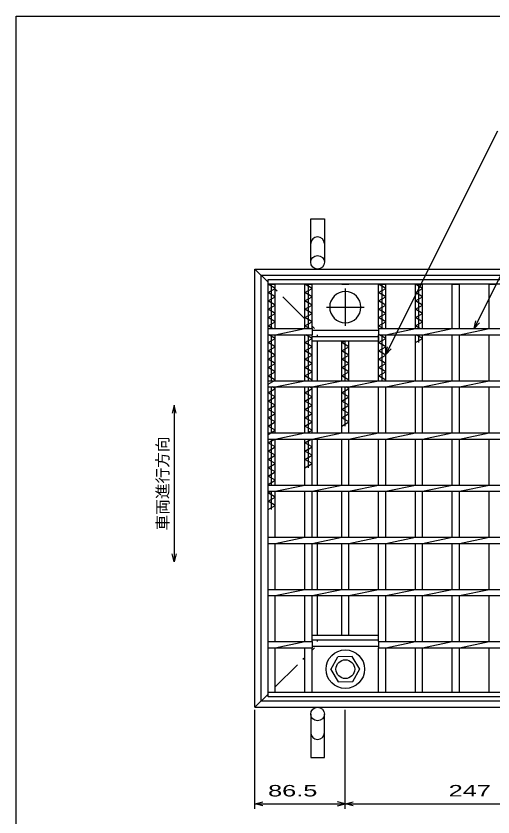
# Model space of a CAD drawing. Units: millimetres, scale not verified. Extents: x -910 to 866, y -641 to 527.
# Drawn here: x -864 to -407, y -241 to 527 of the extents above; entities that cross this region are included whole.
import ezdxf
from ezdxf.enums import TextEntityAlignment as Align

# ---------------------------------------------------------------- set-up
doc = ezdxf.new("R2010")
doc.units = ezdxf.units.MM
doc.header["$LTSCALE"] = 5
doc.linetypes.add('CHAIN', pattern=[18.5, 12, -1.5, 3.5, -1.5])
doc.linetypes.add('DASHED', pattern=[7.5, 6, -1.5])
for name, color, linetype, lineweight in [('0_2', 150, 'Continuous', 25), ('16', 3, 'Continuous', 25), ('19', 6, 'Continuous', 25), ('22', 4, 'Continuous', 25)]:
    doc.layers.add(name, color=color, linetype=linetype, lineweight=lineweight)
doc.styles.add('ベクトル', font='')
doc.styles.get('ベクトル').set_extended_font_data('ベクトル')

msp = doc.modelspace()

# ---------------------------------------------------------------- linework, layer by layer
at = {"layer": '0_2'}
for p, q in [((-864.5, -573.25), (-864.5, 526.75)), ((-864.5, 526.75), (865.5, 526.75))]:
    msp.add_line(p, q, dxfattribs=at)
at = {"layer": '16'}
for p, q in [((-623, 274.25), (-228, 274.25)), ((-623, 269.75), (-623, 274.25)), ((-228, 269.75), (-623, 269.75)), ((-623, -121.25), (-623, 269.75)), ((-623, 269.75), (-616, 269.75)), ((-616, 265.75), (-623, 269.75)), ((-619.5, 227.25), (-619.5, 269.75)), ((-616, 227.25), (-616, 269.75)), ((-587.7, 227.25), (-587.7, 269.75)), ((-587.7, 269.75), (-580.7, 269.75)), ((-580.7, 265.75), (-587.7, 269.75)), ((-584.2, 227.25), (-584.2, 269.75)), ((-580.7, 227.25), (-580.7, 269.75)), ((-552.4, 269.75), (-545.4, 269.75)), ((-517.1, 227.25), (-517.1, 269.75)), ((-517.1, 269.75), (-510.1, 269.75)), ((-510.1, 265.75), (-517.1, 269.75)), ((-513.6, 227.25), (-513.6, 269.75)), ((-510.1, 227.25), (-510.1, 269.75)), ((-481.8, 227.25), (-481.8, 269.75)), ((-481.8, 269.75), (-474.8, 269.75)), ((-474.8, 265.75), (-481.8, 269.75)), ((-478.3, 227.25), (-478.3, 269.75)), ((-474.8, 227.25), (-474.8, 269.75)), ((-446.5, 227.25), (-446.5, 269.75)), ((-446.5, 269.75), (-439.5, 269.75)), ((-439.5, 227.25), (-439.5, 269.75)), ((-411.2, 227.25), (-411.2, 269.75)), ((-411.2, 269.75), (-404.2, 269.75)), ((-623, 261.75), (-616, 265.75)), ((-616, 257.75), (-623, 261.75)), ((-587.7, 261.75), (-580.7, 265.75)), ((-580.7, 257.75), (-587.7, 261.75)), ((-517.1, 261.75), (-510.1, 265.75)), ((-510.1, 257.75), (-517.1, 261.75)), ((-481.8, 261.75), (-474.8, 265.75)), ((-474.8, 257.75), (-481.8, 261.75)), ((-623, 253.75), (-616, 257.75)), ((-616, 249.75), (-623, 253.75)), ((-587.7, 253.75), (-580.7, 257.75)), ((-580.7, 249.75), (-587.7, 253.75)), ((-517.1, 253.75), (-510.1, 257.75)), ((-510.1, 249.75), (-517.1, 253.75)), ((-481.8, 253.75), (-474.8, 257.75)), ((-474.8, 249.75), (-481.8, 253.75)), ((-623, 245.75), (-616, 249.75)), ((-616, 241.75), (-623, 245.75)), ((-587.7, 245.75), (-580.7, 249.75)), ((-580.7, 241.75), (-587.7, 245.75)), ((-517.1, 245.75), (-510.1, 249.75)), ((-510.1, 241.75), (-517.1, 245.75)), ((-481.8, 245.75), (-474.8, 249.75)), ((-474.8, 241.75), (-481.8, 245.75)), ((-623, 237.75), (-616, 241.75)), ((-587.7, 237.75), (-580.7, 241.75)), ((-517.1, 237.75), (-510.1, 241.75)), ((-481.8, 237.75), (-474.8, 241.75)), ((-616, 233.75), (-623, 237.75)), ((-623, 229.75), (-616, 233.75)), ((-580.7, 233.75), (-587.7, 237.75)), ((-587.7, 229.75), (-580.7, 233.75)), ((-510.1, 233.75), (-517.1, 237.75)), ((-517.1, 229.75), (-510.1, 233.75)), ((-474.8, 233.75), (-481.8, 237.75)), ((-481.8, 229.75), (-474.8, 233.75)), ((-618.625, 227.25), (-623, 229.75)), ((-623, 227.25), (-580.7, 227.25)), ((-623, 221.25), (-623, 227.25)), ((-616, 221.25), (-587.7, 227.25)), ((-583.325, 227.25), (-587.7, 229.75)), ((-580.7, 227.25), (-580.7, 221.25)), ((-580.7, 225.75), (-517.1, 225.75)), ((-512.725, 227.25), (-517.1, 229.75)), ((-517.1, 227.25), (-333.6, 227.25)), ((-517.1, 227.25), (-517.1, 221.25)), ((-510.1, 221.25), (-481.8, 227.25)), ((-477.425, 227.25), (-481.8, 229.75)), ((-474.8, 221.25), (-446.5, 227.25)), ((-439.5, 221.25), (-411.2, 227.25)), ((-623, 221.25), (-580.7, 221.25)), ((-623, 213.75), (-616, 217.75)), ((-616, 217.75), (-622.125, 221.25)), ((-619.5, 177.25), (-619.5, 221.25)), ((-616, 177.25), (-616, 221.25)), ((-587.7, 177.25), (-587.7, 221.25)), ((-587.7, 213.75), (-580.7, 217.75)), ((-580.7, 217.75), (-586.825, 221.25)), ((-584.2, 177.25), (-584.2, 221.25)), ((-580.7, 177.25), (-580.7, 221.25)), ((-580.7, 219.75), (-517.1, 219.75)), ((-580.7, 215.25), (-580.7, 219.75)), ((-517.1, 215.25), (-580.7, 215.25)), ((-552.4, 177.25), (-552.4, 215.25)), ((-552.4, 213.75), (-549.775, 215.25)), ((-548.9, 177.25), (-548.9, 215.25)), ((-545.4, 177.25), (-545.4, 215.25)), ((-517.1, 221.25), (-333.6, 221.25)), ((-517.1, 177.25), (-517.1, 221.25)), ((-517.1, 219.75), (-517.1, 215.25)), ((-517.1, 213.75), (-510.1, 217.75)), ((-510.1, 217.75), (-516.225, 221.25)), ((-513.6, 177.25), (-513.6, 221.25)), ((-510.1, 177.25), (-510.1, 221.25)), ((-481.8, 177.25), (-481.8, 221.25)), ((-481.8, 213.75), (-474.8, 217.75)), ((-474.8, 217.75), (-480.925, 221.25)), ((-478.3, 213.75), (-478.3, 221.25)), ((-474.8, 177.25), (-474.8, 221.25)), ((-446.5, 177.25), (-446.5, 221.25)), ((-439.5, 177.25), (-439.5, 221.25)), ((-411.2, 177.25), (-411.2, 221.25)), ((-616, 209.75), (-623, 213.75)), ((-623, 205.75), (-616, 209.75)), ((-580.7, 209.75), (-587.7, 213.75)), ((-587.7, 205.75), (-580.7, 209.75)), ((-545.4, 209.75), (-552.4, 213.75)), ((-552.4, 205.75), (-545.4, 209.75)), ((-510.1, 209.75), (-517.1, 213.75)), ((-517.1, 205.75), (-510.1, 209.75)), ((-616, 201.75), (-623, 205.75)), ((-623, 197.75), (-616, 201.75)), ((-580.7, 201.75), (-587.7, 205.75)), ((-587.7, 197.75), (-580.7, 201.75)), ((-545.4, 201.75), (-552.4, 205.75)), ((-552.4, 197.75), (-545.4, 201.75)), ((-510.1, 201.75), (-517.1, 205.75)), ((-517.1, 197.75), (-510.1, 201.75)), ((-616, 193.75), (-623, 197.75)), ((-623, 189.75), (-616, 193.75)), ((-580.7, 193.75), (-587.7, 197.75)), ((-587.7, 189.75), (-580.7, 193.75)), ((-545.4, 193.75), (-552.4, 197.75)), ((-552.4, 189.75), (-545.4, 193.75)), ((-510.1, 193.75), (-517.1, 197.75)), ((-517.1, 189.75), (-510.1, 193.75)), ((-616, 185.75), (-623, 189.75)), ((-623, 181.75), (-616, 185.75)), ((-580.7, 185.75), (-587.7, 189.75)), ((-587.7, 181.75), (-580.7, 185.75)), ((-545.4, 185.75), (-552.4, 189.75)), ((-552.4, 181.75), (-545.4, 185.75)), ((-510.1, 185.75), (-517.1, 189.75)), ((-517.1, 181.75), (-510.1, 185.75)), ((-616, 177.75), (-623, 181.75)), ((-623, 173.75), (-616, 177.75)), ((-623, 177.25), (-228, 177.25)), ((-623, 171.25), (-623, 177.25)), ((-616, 171.25), (-587.7, 177.25)), ((-580.7, 177.75), (-587.7, 181.75)), ((-581.575, 177.25), (-580.7, 177.75)), ((-580.7, 171.25), (-552.4, 177.25)), ((-545.4, 177.75), (-552.4, 181.75)), ((-546.275, 177.25), (-545.4, 177.75)), ((-545.4, 171.25), (-517.1, 177.25)), ((-510.1, 177.75), (-517.1, 181.75)), ((-510.975, 177.25), (-510.1, 177.75)), ((-510.1, 171.25), (-481.8, 177.25)), ((-474.8, 171.25), (-446.5, 177.25)), ((-439.5, 171.25), (-411.2, 177.25)), ((-623, 171.25), (-228, 171.25)), ((-623, 165.75), (-616, 169.75)), ((-619.5, 127.25), (-619.5, 171.25)), ((-616, 169.75), (-618.625, 171.25)), ((-616, 127.25), (-616, 171.25)), ((-587.7, 127.25), (-587.7, 171.25)), ((-587.7, 165.75), (-580.7, 169.75)), ((-584.2, 127.25), (-584.2, 171.25)), ((-580.7, 169.75), (-583.325, 171.25)), ((-580.7, 127.25), (-580.7, 171.25)), ((-552.4, 127.25), (-552.4, 171.25)), ((-552.4, 165.75), (-545.4, 169.75)), ((-548.9, 133.75), (-548.9, 171.25)), ((-545.4, 169.75), (-548.025, 171.25)), ((-545.4, 127.25), (-545.4, 171.25)), ((-517.1, 127.25), (-517.1, 171.25)), ((-510.1, 127.25), (-510.1, 171.25)), ((-481.8, 127.25), (-481.8, 171.25)), ((-474.8, 127.25), (-474.8, 171.25)), ((-446.5, 127.25), (-446.5, 171.25)), ((-439.5, 127.25), (-439.5, 171.25)), ((-411.2, 127.25), (-411.2, 171.25)), ((-616, 161.75), (-623, 165.75)), ((-623, 157.75), (-616, 161.75)), ((-580.7, 161.75), (-587.7, 165.75)), ((-587.7, 157.75), (-580.7, 161.75)), ((-545.4, 161.75), (-552.4, 165.75)), ((-552.4, 157.75), (-545.4, 161.75)), ((-616, 153.75), (-623, 157.75)), ((-623, 149.75), (-616, 153.75)), ((-580.7, 153.75), (-587.7, 157.75)), ((-587.7, 149.75), (-580.7, 153.75)), ((-545.4, 153.75), (-552.4, 157.75)), ((-552.4, 149.75), (-545.4, 153.75)), ((-616, 145.75), (-623, 149.75)), ((-580.7, 145.75), (-587.7, 149.75)), ((-545.4, 145.75), (-552.4, 149.75)), ((-623, 141.75), (-616, 145.75)), ((-616, 137.75), (-623, 141.75)), ((-587.7, 141.75), (-580.7, 145.75)), ((-580.7, 137.75), (-587.7, 141.75)), ((-552.4, 141.75), (-545.4, 145.75)), ((-545.4, 137.75), (-552.4, 141.75)), ((-623, 133.75), (-616, 137.75)), ((-616, 129.75), (-623, 133.75)), ((-587.7, 133.75), (-580.7, 137.75)), ((-580.7, 129.75), (-587.7, 133.75)), ((-552.4, 133.75), (-545.4, 137.75)), ((-623, 125.75), (-616, 129.75)), ((-623, 127.25), (-228, 127.25)), ((-623, 121.25), (-623, 127.25)), ((-616, 121.25), (-587.7, 127.25)), ((-585.075, 127.25), (-580.7, 129.75)), ((-580.7, 121.25), (-552.4, 127.25)), ((-545.4, 121.25), (-517.1, 127.25)), ((-510.1, 121.25), (-481.8, 127.25)), ((-474.8, 121.25), (-446.5, 127.25)), ((-439.5, 121.25), (-411.2, 127.25)), ((-623, 121.25), (-228, 121.25)), ((-623, 117.75), (-616.875, 121.25)), ((-616, 113.75), (-623, 117.75)), ((-619.5, 77.25), (-619.5, 121.25)), ((-616, 77.25), (-616, 121.25)), ((-587.7, 77.25), (-587.7, 121.25)), ((-587.7, 117.75), (-581.575, 121.25)), ((-580.7, 113.75), (-587.7, 117.75)), ((-584.2, 93.75), (-584.2, 121.25)), ((-580.7, 77.25), (-580.7, 121.25)), ((-552.4, 77.25), (-552.4, 121.25)), ((-545.4, 77.25), (-545.4, 121.25)), ((-517.1, 77.25), (-517.1, 121.25)), ((-510.1, 77.25), (-510.1, 121.25)), ((-481.8, 77.25), (-481.8, 121.25)), ((-474.8, 77.25), (-474.8, 121.25)), ((-446.5, 77.25), (-446.5, 121.25)), ((-439.5, 77.25), (-439.5, 121.25)), ((-411.2, 77.25), (-411.2, 121.25)), ((-623, 109.75), (-616, 113.75)), ((-616, 105.75), (-623, 109.75)), ((-587.7, 109.75), (-580.7, 113.75)), ((-580.7, 105.75), (-587.7, 109.75)), ((-623, 101.75), (-616, 105.75)), ((-616, 97.75), (-623, 101.75)), ((-587.7, 101.75), (-580.7, 105.75)), ((-580.7, 97.75), (-587.7, 101.75)), ((-623, 93.75), (-616, 97.75)), ((-616, 89.75), (-623, 93.75)), ((-587.7, 93.75), (-580.7, 97.75)), ((-623, 85.75), (-616, 89.75)), ((-616, 81.75), (-623, 85.75)), ((-623, 77.75), (-616, 81.75)), ((-622.125, 77.25), (-623, 77.75)), ((-623, 77.25), (-228, 77.25)), ((-623, 71.25), (-623, 77.25)), ((-616, 71.25), (-587.7, 77.25)), ((-580.7, 71.25), (-552.4, 77.25)), ((-545.4, 71.25), (-517.1, 77.25)), ((-510.1, 71.25), (-481.8, 77.25)), ((-474.8, 71.25), (-446.5, 77.25)), ((-439.5, 71.25), (-411.2, 77.25)), ((-623, 71.25), (-228, 71.25)), ((-623, 69.75), (-620.375, 71.25)), ((-616, 65.75), (-623, 69.75)), ((-619.5, 53.75), (-619.5, 71.25)), ((-616, 27.25), (-616, 71.25)), ((-587.7, 27.25), (-587.7, 71.25)), ((-580.7, 27.25), (-580.7, 71.25)), ((-552.4, 27.25), (-552.4, 71.25)), ((-545.4, 27.25), (-545.4, 71.25)), ((-517.1, 27.25), (-517.1, 71.25)), ((-510.1, 27.25), (-510.1, 71.25)), ((-481.8, 27.25), (-481.8, 71.25)), ((-474.8, 27.25), (-474.8, 71.25)), ((-446.5, 27.25), (-446.5, 71.25)), ((-439.5, 27.25), (-439.5, 71.25)), ((-411.2, 27.25), (-411.2, 71.25)), ((-623, 61.75), (-616, 65.75)), ((-616, 57.75), (-623, 61.75)), ((-623, 53.75), (-616, 57.75)), ((-623, 27.25), (-228, 27.25)), ((-623, 21.25), (-623, 27.25)), ((-616, 21.25), (-587.7, 27.25)), ((-580.7, 21.25), (-552.4, 27.25)), ((-545.4, 21.25), (-517.1, 27.25)), ((-510.1, 21.25), (-481.8, 27.25)), ((-474.8, 21.25), (-446.5, 27.25)), ((-439.5, 21.25), (-411.2, 27.25)), ((-623, 21.25), (-228, 21.25)), ((-616, -22.75), (-616, 21.25)), ((-587.7, -22.75), (-587.7, 21.25)), ((-580.7, -22.75), (-580.7, 21.25)), ((-552.4, -22.75), (-552.4, 21.25)), ((-545.4, -22.75), (-545.4, 21.25)), ((-517.1, -22.75), (-517.1, 21.25)), ((-510.1, -22.75), (-510.1, 21.25)), ((-481.8, -22.75), (-481.8, 21.25)), ((-474.8, -22.75), (-474.8, 21.25)), ((-446.5, -22.75), (-446.5, 21.25)), ((-439.5, -22.75), (-439.5, 21.25)), ((-411.2, -22.75), (-411.2, 21.25)), ((-623, -22.75), (-228, -22.75)), ((-623, -28.75), (-623, -22.75)), ((-616, -28.75), (-587.7, -22.75)), ((-580.7, -28.75), (-552.4, -22.75)), ((-545.4, -28.75), (-517.1, -22.75)), ((-510.1, -28.75), (-481.8, -22.75)), ((-474.8, -28.75), (-446.5, -22.75)), ((-439.5, -28.75), (-411.2, -22.75)), ((-623, -28.75), (-228, -28.75)), ((-616, -72.75), (-616, -28.75)), ((-587.7, -72.75), (-587.7, -28.75)), ((-580.7, -72.75), (-580.7, -28.75)), ((-552.4, -66.75), (-552.4, -28.75)), ((-545.4, -66.75), (-545.4, -28.75)), ((-517.1, -72.75), (-517.1, -28.75)), ((-510.1, -72.75), (-510.1, -28.75)), ((-481.8, -72.75), (-481.8, -28.75)), ((-474.8, -72.75), (-474.8, -28.75)), ((-446.5, -72.75), (-446.5, -28.75)), ((-439.5, -72.75), (-439.5, -28.75)), ((-411.2, -72.75), (-411.2, -28.75)), ((-580.7, -66.75), (-517.1, -66.75)), ((-580.7, -71.25), (-580.7, -66.75)), ((-517.1, -71.25), (-517.1, -66.75)), ((-623, -72.75), (-580.7, -72.75)), ((-623, -78.75), (-623, -72.75)), ((-616, -78.75), (-587.7, -72.75)), ((-580.7, -71.25), (-517.1, -71.25)), ((-580.7, -72.75), (-580.7, -78.75)), ((-517.1, -72.75), (-333.6, -72.75)), ((-517.1, -72.75), (-517.1, -78.75)), ((-510.1, -78.75), (-481.8, -72.75)), ((-474.8, -78.75), (-446.5, -72.75)), ((-439.5, -78.75), (-411.2, -72.75)), ((-623, -78.75), (-580.7, -78.75)), ((-616, -121.25), (-616, -78.75)), ((-587.7, -121.25), (-587.7, -78.75)), ((-580.7, -77.25), (-517.1, -77.25)), ((-580.7, -121.25), (-580.7, -78.75)), ((-517.1, -78.75), (-333.6, -78.75)), ((-517.1, -121.25), (-517.1, -78.75)), ((-510.1, -121.25), (-510.1, -78.75)), ((-481.8, -121.25), (-481.8, -78.75)), ((-474.8, -121.25), (-474.8, -78.75)), ((-446.5, -121.25), (-446.5, -78.75)), ((-439.5, -121.25), (-439.5, -78.75)), ((-411.2, -121.25), (-411.2, -78.75)), ((-562.896, -99.592), (-556.194, -87.3)), ((-542.198, -86.958), (-556.194, -87.3)), ((-534.9, -99.25), (-542.198, -86.958)), ((-562.896, -99.592), (-555.602, -111.542)), ((-541.606, -111.2), (-534.904, -98.908)), ((-555.602, -111.542), (-541.606, -111.2)), ((-623, -121.25), (-228, -121.25)), ((-623, -125.75), (-623, -121.25)), ((-623, -121.25), (-616, -121.25)), ((-587.7, -121.25), (-580.7, -121.25)), ((-552.4, -121.25), (-545.4, -121.25)), ((-517.1, -121.25), (-510.1, -121.25)), ((-481.8, -121.25), (-474.8, -121.25)), ((-446.5, -121.25), (-439.5, -121.25)), ((-411.2, -121.25), (-404.2, -121.25)), ((-228, -125.75), (-623, -125.75))]:
    msp.add_line(p, q, dxfattribs=at)
at = {"layer": '16', "linetype": 'CHAIN'}
for p, q in [((-548.9, 265.75), (-548.9, 229.75)), ((-566.9, 247.75), (-530.9, 247.75))]:
    msp.add_line(p, q, dxfattribs=at)
at = {"layer": '16'}
for radius in [18.5, 9]:
    msp.add_circle((-548.9, -99.25), radius, dxfattribs=at)
for start, end in [(90, 270), (270, 90)]:
    msp.add_arc((-548.9, 247.75), 15, start, end, dxfattribs=at)
at = {"layer": '19'}
for p, q in [((-582, 290.75), (-582, 332.37)), ((-582, 332.37), (-569, 332.37)), ((-569, 332.37), (-569, 290.75)), ((-635.5, 284.25), (-215.5, 284.25)), ((-635.5, -135.75), (-635.5, 284.25)), ((-629.5, 278.25), (-221.5, 278.25)), ((-629.5, -129.75), (-629.5, 278.25)), ((-575.5, 177.25), (-575.5, 215.25)), ((-575.5, 127.25), (-575.5, 171.25)), ((-575.5, 77.25), (-575.5, 121.25)), ((-575.5, 27.25), (-575.5, 71.25)), ((-575.5, -22.75), (-575.5, 21.25)), ((-575.5, -66.75), (-575.5, -28.75)), ((-629.5, -129.75), (-221.5, -129.75)), ((-635.5, -135.75), (-215.5, -135.75)), ((-582, -142.25), (-582, -183.87)), ((-569, -183.87), (-569, -142.25)), ((-582, -183.87), (-569, -183.87))]:
    msp.add_line(p, q, dxfattribs=at)
at = {"layer": '19', "linetype": 'DASHED'}
for p, q in [((-623, 271.75), (-635.5, 284.25)), ((-587.7, 236.45), (-616, 264.75)), ((-578.5, 227.25), (-580.7, 229.45)), ((-575.5, 219.75), (-575.5, 221.25)), ((-575.5, -72.75), (-575.5, -71.25)), ((-580.7, -80.95), (-578.5, -78.75)), ((-616, -116.25), (-587.7, -87.95)), ((-635.5, -135.75), (-623, -123.25))]:
    msp.add_line(p, q, dxfattribs=at)
at = {"layer": '19'}
for centre in [(-575.5, 290.75), (-575.5, -142.25)]:
    msp.add_circle(centre, 6.5, dxfattribs=at)
for centre, start, end in [((-575.5, 308.59), 0, 180), ((-575.5, -160.09), 180, 0)]:
    msp.add_arc(centre, 6.5, start, end, dxfattribs=at)
at = {"layer": '22'}
for p, q in [((-510.1, 202.25), (-402.85, 416.75)), ((-425.35, 227.25), (-341.6, 394.75)), ((-425.35, 227.25), (-423.85, 234.55)), ((-425.35, 227.25), (-420.35, 232.75)), ((-510.1, 202.25), (-508.6, 209.55)), ((-510.1, 202.25), (-505.1, 207.75)), ((-713, 153.75), (-715, 146.25)), ((-711, 146.25), (-713, 153.75)), ((-713, 153.75), (-713, 3.75)), ((-713, 3.75), (-715, 11.25)), ((-711, 11.25), (-713, 3.75)), ((-635.5, -233.25), (-635.5, -138.25)), ((-548.9, -233.25), (-548.9, -138.25)), ((-635.5, -228.25), (-628, -226.25)), ((-628, -230.25), (-635.5, -228.25)), ((-635.5, -228.25), (-548.9, -228.25)), ((-548.9, -228.25), (-556.4, -226.25)), ((-556.4, -230.25), (-548.9, -228.25)), ((-548.9, -228.25), (-541.4, -226.25)), ((-541.4, -230.25), (-548.9, -228.25)), ((-548.9, -228.25), (-301.8, -228.25))]:
    msp.add_line(p, q, dxfattribs=at)

# ---------------------------------------------------------------- texts
at = {"layer": '22', "color": 2, "style": 'ベクトル'}
msp.add_text('車両進行方向', height=11, rotation=90, dxfattribs=at).set_placement((-724, 33.75), align=Align.MIDDLE_LEFT)
at = {"layer": '22', "color": 2, "style": 'ベクトル', "width": 1.65}
for s, p in [(' 86.5 ', (-629.7, -215.75)), (' 247 ', (-456.6, -215.75))]:
    msp.add_text(s, height=11, dxfattribs=at).set_placement(p, align=Align.MIDDLE_LEFT)

doc.saveas('drawing.dxf')
